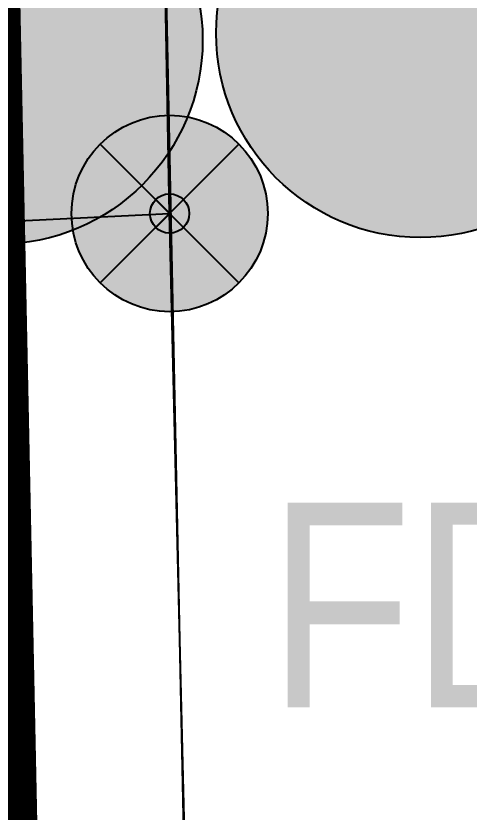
# Model space of a CAD drawing. Extents: x 88833 to 97610, y 5963373 to 5974710.
# Drawn here: x 95653.2 to 95675.35, y 5964331.67 to 5964370.55 of the extents above; entities that cross this region are included whole.
import ezdxf
from ezdxf.enums import TextEntityAlignment as Align

# ---------------------------------------------------------------- set-up
doc = ezdxf.new("R2010")
doc.units = 0
doc.header["$LTSCALE"] = 5
for name, color, linetype in [('AS-POWER', 104, 'foc-POWER'), ('AS-POWER-EXISTING-PP', 72, 'Continuous'), ('AS-POWER-EXISTING-PP-1000', 72, 'Continuous'), ('AS-ROADS', 254, 'Continuous'), ('CG-NOTES', 7, 'Continuous'), ('L-MON', 1, 'Continuous'), ('L-SEC', 7, 'Continuous'), ('L-TITLEDB', 4, 'Continuous')]:
    doc.layers.add(name, color=color, linetype=linetype)
doc.styles.add('100L', font='ARIALN.TTF', dxfattribs={"height": 10})
doc.styles.add('175L', font='ARIALN.TTF', dxfattribs={"height": 2})
doc.styles.add('foc-LtypeFont', font='ARIALN.TTF', dxfattribs={"height": 7.35})
doc.linetypes.add('foc-POWER', pattern='A,6,-1,["P",foc-LtypeFont,S=0.2,R=0,X=-0.625,Y=-0.75],-1.24,4', length=12.24)

# ---------------------------------------------------------------- blocks, each defined once
blk = doc.blocks.new('POWERPOLE')
h = blk.add_hatch(color=255)
edge = h.paths.add_edge_path()
edge.add_arc((0, 0), 0.96, 0, 360)
at = {"linetype": 'Continuous'}
for p, q in [((0.6788, -0.6788), (-0.6788, 0.6788)), ((-0.6788, -0.6788), (0.6788, 0.6788))]:
    blk.add_line(p, q, dxfattribs=at)
blk.add_circle((0, 0), 0.96, dxfattribs=at)
blk = doc.blocks.new('Access_Point')
h = blk.add_hatch(color=255)
h.dxf.hatch_style = 1
edge = h.paths.add_edge_path()
edge.add_arc((0, 0), 9.992, 0, 360)
at = {"color": 170}
blk.add_circle((0, 0), 9.992, dxfattribs=at)
at = {"color": 170, "style": '175L'}
blk.add_text('AC', height=10, dxfattribs=at).set_placement((0, 0), align=Align.MIDDLE_CENTER)
blk = doc.blocks.new('LD Access_Point')
h = blk.add_hatch(color=255)
h.dxf.hatch_style = 1
edge = h.paths.add_edge_path()
edge.add_arc((0, 0), 9.992, 0, 360)
at = {"color": 170}
blk.add_circle((0, 0), 9.992, dxfattribs=at)
at = {"color": 170, "style": '175L'}
blk.add_text('LD', height=10, dxfattribs=at).set_placement((0, 0), align=Align.MIDDLE_CENTER)

msp = doc.modelspace()

# ---------------------------------------------------------------- linework, layer by layer
at = {"layer": 'AS-POWER', "flags": 128}
for points in [[(95670.48, 5963906.93), (95661.89, 5964312.51), (95660.714, 5964360.9), (95658.448, 5964476.182), (95656.171, 5964588.887), (95654.817, 5964658.526), (95653.33, 5964705.27), (95648.442, 5964937.912), (95646.214, 5965056.464), (95644.6, 5965178.41), (95630.93, 5965811), (95628.514, 5965923.427), (95604.373, 5965918.694)], [(95577.388, 5964356.854), (95660.714, 5964360.9)]]:
    msp.add_lwpolyline(points, dxfattribs=at)
at = {"layer": 'AS-ROADS', "const_width": 7, "flags": 128}
msp.add_lwpolyline([(95670.906, 5963393.096), (95651.052, 5964316.405), (95634.466, 5965117.395), (95616.088, 5965910.258), (95601.476, 5966746.266), (95571.822, 5967965.841), (95524.575, 5970082.852)], dxfattribs=at)
at = {"layer": 'L-SEC', "flags": 128}
msp.add_lwpolyline([(95661.773, 5964313.626), (95644.934, 5965116.492)], dxfattribs=at)
at = {"layer": 'L-TITLEDB'}
msp.add_line((95661.772, 5964313.653), (95655.81, 5964598.041), dxfattribs=at)

# ---------------------------------------------------------------- block references
at = {"layer": 'AS-POWER-EXISTING-PP', "xscale": 4.996022535000006, "yscale": 4.996022535000006, "zscale": 4.996022535000006}
msp.add_blockref('POWERPOLE', (95660.714, 5964360.9), dxfattribs=at)
at = {"layer": 'AS-POWER-EXISTING-PP-1000', "xscale": 0.9992045070000001, "yscale": 0.9992045070000001, "zscale": 0.9992045070000001}
msp.add_blockref('POWERPOLE', (95660.714, 5964360.9), dxfattribs=at)
at = {"layer": 'CG-NOTES', "xscale": 0.9992045070000001, "yscale": 0.9992045070000001, "zscale": 0.9992045070000001}
for name, p in [('LD Access_Point', (95672.972, 5964369.709)), ('Access_Point', (95652.343, 5964369.379))]:
    msp.add_blockref(name, p, dxfattribs=at)

# ---------------------------------------------------------------- next in the draw order: texts
at = {"layer": 'L-MON', "insert": (95665.548, 5964346.782), "char_height": 10, "attachment_point": 1, "style": '100L', "bg_fill": 3, "box_fill_scale": 1.1, "bg_fill_color": 256, "bg_fill_transparency": 0}
msp.add_mtext_dynamic_manual_height_columns('FD.I. C.S.\\PE.1/4 18', width=52.42301, gutter_width=50, heights=[0], dxfattribs=at)

doc.saveas('drawing.dxf')
